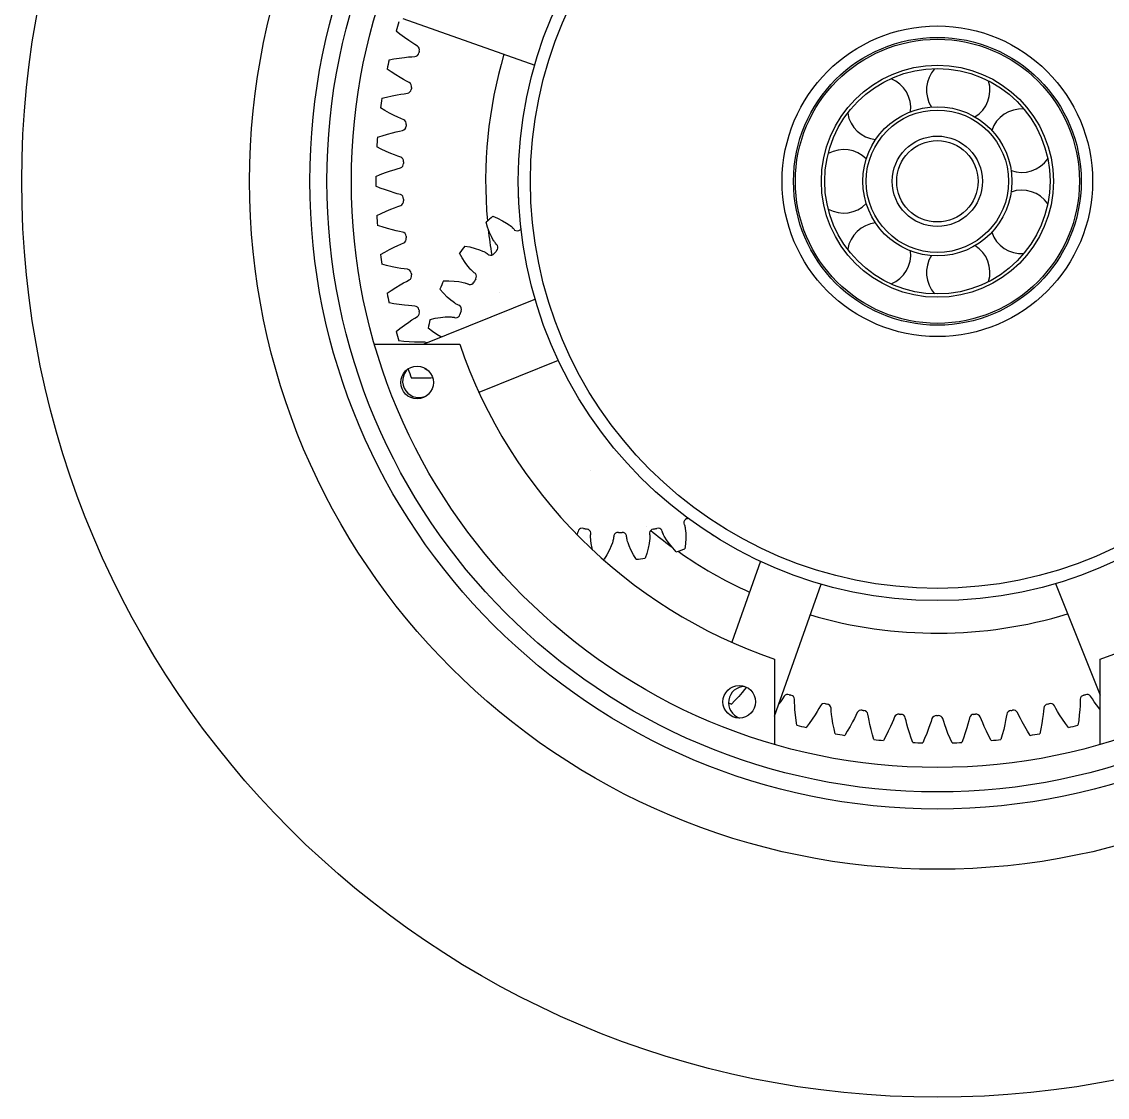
# Model space of a CAD drawing. Extents: x -3282 to 4846, y -1718 to 1845.
# Drawn here: x -1268.1 to -1001.3, y -1718.3 to -1454.1 of the extents above; entities that cross this region are included whole.
import ezdxf

# ---------------------------------------------------------------- set-up
doc = ezdxf.new("R2010")
doc.units = 0
doc.layers.get('0').update_dxf_attribs({"linetype": 'CONTINUOUS'})

msp = doc.modelspace()

# ---------------------------------------------------------------- linework, layer by layer
at = {"color": 1}
for p, q in [((-1174.477979, -1453.281897), (-1142.019797, -1464.763712)), ((-1175.139486, -1457.135896), (-1176.075023, -1456.403815)), ((-1174.04421, -1457.949833), (-1175.139486, -1457.135896)), ((-1173.005333, -1458.678494), (-1174.04421, -1457.949833)), ((-1172.199697, -1459.214049), (-1173.005333, -1458.678494)), ((-1171.503367, -1459.655696), (-1172.199699, -1459.214047)), ((-1170.843419, -1460.05561), (-1171.503367, -1459.655696)), ((-1177.82244, -1463.412318), (-1176.652718, -1463.205138)), ((-1176.652718, -1463.205138), (-1175.303557, -1463.000679)), ((-1175.303557, -1463.000679), (-1174.044164, -1462.845028)), ((-1174.044164, -1462.845028), (-1173.081405, -1462.750385)), ((-1173.081407, -1462.750385), (-1172.259241, -1462.687341)), ((-1172.259241, -1462.687341), (-1171.488798, -1462.644065)), ((-1177.339247, -1466.435001), (-1178.323572, -1465.769963)), ((-1176.189861, -1467.170552), (-1177.339247, -1466.435001)), ((-1175.102686, -1467.82497), (-1176.189861, -1467.170552)), ((-1174.261654, -1468.303022), (-1175.102686, -1467.82497)), ((-1173.536212, -1468.69502), (-1174.261656, -1468.30302)), ((-1172.849975, -1469.047924), (-1173.536212, -1468.69502)), ((-1178.425423, -1472.595016), (-1177.093811, -1472.296942)), ((-1177.093811, -1472.296942), (-1175.848343, -1472.05382)), ((-1175.848343, -1472.05382), (-1174.894531, -1471.892249)), ((-1174.894534, -1471.892249), (-1174.078769, -1471.772007)), ((-1174.078769, -1471.772007), (-1173.313221, -1471.675093)), ((-1179.577844, -1472.883287), (-1178.425423, -1472.595016)), ((-1178.884976, -1475.864901), (-1179.913295, -1475.270146)), ((-1177.687081, -1476.518484), (-1178.884976, -1475.864901)), ((-1176.556904, -1477.095469), (-1177.687081, -1476.518484)), ((-1175.684574, -1477.513689), (-1176.556904, -1477.095469)), ((-1174.933554, -1477.854129), (-1175.684576, -1477.513688)), ((-1174.224372, -1478.158303), (-1174.933554, -1477.854129)), ((-1180.66831, -1482.453636), (-1179.538806, -1482.085678)), ((-1179.538806, -1482.085678), (-1178.23123, -1481.695442)), ((-1178.23123, -1481.695442), (-1177.005755, -1481.366033)), ((-1177.005755, -1481.366033), (-1176.065538, -1481.13832)), ((-1176.06554, -1481.138321), (-1175.260149, -1480.961467)), ((-1175.260149, -1480.961467), (-1174.503227, -1480.811387)), ((-1179.769143, -1485.379655), (-1180.836445, -1484.858081)), ((-1178.528574, -1485.948085), (-1179.769143, -1485.379655)), ((-1177.360902, -1486.444828), (-1178.528574, -1485.948085)), ((-1176.461523, -1486.801178), (-1177.360902, -1486.444828)), ((-1175.688586, -1487.0884), (-1176.461525, -1486.801177)), ((-1174.959913, -1487.342363), (-1175.688586, -1487.0884)), ((-1178.710271, -1491.15039), (-1177.510761, -1490.736298)), ((-1177.510761, -1490.736298), (-1176.588718, -1490.443555)), ((-1176.58872, -1490.443555), (-1175.797628, -1490.21095)), ((-1175.797628, -1490.21095), (-1175.053019, -1490.008437)), ((-1181.088526, -1492.07674), (-1179.987441, -1491.630887)), ((-1179.987441, -1491.630887), (-1178.710271, -1491.15039)), ((-1179.987441, -1494.932907), (-1181.088526, -1494.487055)), ((-1178.710242, -1495.413415), (-1179.987441, -1494.932907)), ((-1177.510764, -1495.827495), (-1178.710242, -1495.413415)), ((-1176.588718, -1496.12024), (-1177.510764, -1495.827495)), ((-1175.797627, -1496.352845), (-1176.58872, -1496.12024)), ((-1175.053014, -1496.55536), (-1175.797627, -1496.352845)), ((-1145.946836, -1497.765323), (-1145.987966, -1497.273541)), ((-1180.836445, -1501.705714), (-1179.769143, -1501.18414)), ((-1179.769143, -1501.18414), (-1178.528602, -1500.615723)), ((-1178.528602, -1500.615723), (-1177.360899, -1500.118966)), ((-1177.360899, -1500.118966), (-1176.461523, -1499.762617)), ((-1176.461525, -1499.762618), (-1175.688586, -1499.475396)), ((-1175.688586, -1499.475396), (-1174.959918, -1499.221434)), ((-1179.538806, -1504.478117), (-1180.66831, -1504.110158)), ((-1153.598377, -1504.585954), (-1153.96882, -1503.357499)), ((-1152.326544, -1501.878788), (-1151.143542, -1502.37561)), ((-1151.143542, -1502.37561), (-1149.930253, -1502.981003)), ((-1149.930253, -1502.981003), (-1148.957961, -1503.55758)), ((-1148.957961, -1503.55758), (-1148.330788, -1503.98788)), ((-1148.330788, -1503.98788), (-1148.075246, -1504.18127)), ((-1148.075246, -1504.18127), (-1147.78037, -1504.420423)), ((-1147.78037, -1504.420423), (-1147.773271, -1504.42643)), ((-1147.773271, -1504.42643), (-1147.602293, -1504.575396)), ((-1178.2312, -1504.868361), (-1179.538806, -1504.478117)), ((-1177.005759, -1505.197761), (-1178.2312, -1504.868361)), ((-1176.065538, -1505.425474), (-1177.005759, -1505.197761)), ((-1175.260149, -1505.602328), (-1176.06554, -1505.425474)), ((-1174.503222, -1505.752409), (-1175.260149, -1505.602328)), ((-1153.123124, -1505.855877), (-1153.598377, -1504.585954)), ((-1152.651338, -1506.883111), (-1153.123124, -1505.855877)), ((-1152.288951, -1507.551829), (-1152.651338, -1506.883111)), ((-1147.602293, -1504.575396), (-1147.547474, -1504.625091)), ((-1147.547474, -1504.625091), (-1147.372513, -1504.791631)), ((-1147.372513, -1504.791631), (-1147.251506, -1504.91635)), ((-1147.251506, -1504.91635), (-1147.195087, -1504.978707)), ((-1147.195092, -1504.978702), (-1146.977952, -1505.251462)), ((-1177.687108, -1510.045325), (-1176.556901, -1509.468324)), ((-1176.556901, -1509.468324), (-1175.684573, -1509.050105)), ((-1175.684576, -1509.050106), (-1174.933555, -1508.709667)), ((-1174.933555, -1508.709667), (-1174.224377, -1508.405494)), ((-1159.2114, -1509.179975), (-1157.950954, -1509.419981)), ((-1157.950954, -1509.419981), (-1156.638311, -1509.759887)), ((-1156.638311, -1509.759887), (-1155.567389, -1510.121714)), ((-1152.079895, -1507.895237), (-1152.288953, -1507.551826)), ((-1152.039688, -1507.958078), (-1152.079895, -1507.895237)), ((-1151.91108, -1508.152132), (-1152.039688, -1507.958078)), ((-1151.841126, -1508.253192), (-1151.91108, -1508.152132)), ((-1151.780806, -1508.33774), (-1151.841126, -1508.253192)), ((-1151.65098, -1508.511277), (-1151.780806, -1508.33774)), ((-1151.64466, -1508.519418), (-1151.65098, -1508.511277)), ((-1151.497595, -1508.700036), (-1151.64466, -1508.519418)), ((-1151.422271, -1508.784871), (-1151.497595, -1508.700036)), ((-1151.173702, -1509.029332), (-1151.422271, -1508.784871)), ((-1179.913295, -1511.293649), (-1178.884976, -1510.698894)), ((-1178.884976, -1510.698894), (-1177.687108, -1510.045325)), ((-1159.892589, -1512.092412), (-1160.510348, -1510.967821)), ((-1159.16369, -1513.235773), (-1159.892589, -1512.092412)), ((-1155.567389, -1510.121714), (-1154.864456, -1510.412214)), ((-1154.864456, -1510.412214), (-1154.57429, -1510.548248)), ((-1154.57429, -1510.548248), (-1154.236135, -1510.720866)), ((-1154.236135, -1510.720866), (-1154.227943, -1510.725267)), ((-1154.227943, -1510.725267), (-1154.029729, -1510.835428)), ((-1154.029729, -1510.835428), (-1153.965776, -1510.87264)), ((-1153.965776, -1510.87264), (-1153.760013, -1510.999164)), ((-1153.760013, -1510.999164), (-1153.615719, -1511.095999)), ((-1153.615719, -1511.095999), (-1153.547568, -1511.145264)), ((-1153.547574, -1511.14526), (-1153.27847, -1511.366914)), ((-1178.425423, -1513.968779), (-1179.577843, -1513.680507)), ((-1177.093781, -1514.266859), (-1178.425423, -1513.968779)), ((-1175.848347, -1514.509974), (-1177.093781, -1514.266859)), ((-1174.894532, -1514.671546), (-1175.848347, -1514.509974)), ((-1174.078768, -1514.791788), (-1174.894534, -1514.671546)), ((-1173.313216, -1514.888703), (-1174.078768, -1514.791788)), ((-1158.488639, -1514.14247), (-1159.16369, -1513.235773)), ((-1157.995137, -1514.721231), (-1158.488639, -1514.14247)), ((-1157.719251, -1515.013669), (-1157.99514, -1514.721228)), ((-1157.666858, -1515.066777), (-1157.719251, -1515.013669)), ((-1157.500713, -1515.229852), (-1157.666858, -1515.066777)), ((-1173.536213, -1517.868775), (-1172.84998, -1517.515874)), ((-1164.427803, -1517.753056), (-1163.145001, -1517.725755)), ((-1163.145001, -1517.725755), (-1161.790372, -1517.78532)), ((-1161.790372, -1517.78532), (-1160.667624, -1517.916582)), ((-1157.411276, -1515.314159), (-1157.500713, -1515.229852)), ((-1157.334697, -1515.384319), (-1157.411276, -1515.314159)), ((-1157.171627, -1515.52707), (-1157.334697, -1515.384319)), ((-1157.163752, -1515.53372), (-1157.171627, -1515.52707)), ((-1156.982349, -1515.679815), (-1157.163752, -1515.53372)), ((-1156.891032, -1515.747135), (-1156.982349, -1515.679815)), ((-1156.597069, -1515.934574), (-1156.891032, -1515.747135)), ((-1178.323572, -1520.793832), (-1177.339247, -1520.128794)), ((-1177.339247, -1520.128794), (-1176.189887, -1519.393259)), ((-1176.189887, -1519.393259), (-1175.102683, -1518.738823)), ((-1175.102683, -1518.738823), (-1174.261654, -1518.260773)), ((-1174.261656, -1518.260774), (-1173.536213, -1517.868775)), ((-1164.488577, -1520.743476), (-1165.326652, -1519.7719)), ((-1160.667624, -1517.916582), (-1159.919654, -1518.054587)), ((-1159.919654, -1518.054587), (-1159.607546, -1518.127319)), ((-1159.607546, -1518.127319), (-1159.240891, -1518.225859)), ((-1159.240891, -1518.225859), (-1159.231963, -1518.22846)), ((-1159.231963, -1518.22846), (-1159.015176, -1518.295003)), ((-1159.015176, -1518.295003), (-1158.944884, -1518.318105)), ((-1158.944884, -1518.318105), (-1158.717311, -1518.399084)), ((-1158.717311, -1518.399084), (-1158.556038, -1518.463803)), ((-1158.556038, -1518.463803), (-1158.479134, -1518.497822)), ((-1158.47914, -1518.497819), (-1158.169832, -1518.658679)), ((-1141.875739, -1522.274978), (-1169.294265, -1533.281897)), ((-1163.537888, -1521.710306), (-1164.488577, -1520.743476)), ((-1162.689076, -1522.456838), (-1163.537888, -1521.710306)), ((-1162.086027, -1522.920347), (-1162.689076, -1522.456838)), ((-1161.755369, -1523.149034), (-1162.086031, -1522.920344)), ((-1161.693078, -1523.190089), (-1161.755369, -1523.149034)), ((-1150.651308, -1520.710738), (-1150.650936, -1520.712195)), ((-1176.652718, -1523.358657), (-1177.82244, -1523.151476)), ((-1175.303526, -1523.56312), (-1176.652718, -1523.358657)), ((-1174.044167, -1523.718766), (-1175.303526, -1523.56312)), ((-1173.081405, -1523.81341), (-1174.044167, -1523.718766)), ((-1172.25924, -1523.876454), (-1173.081407, -1523.813409)), ((-1171.488793, -1523.91973), (-1172.25924, -1523.876454)), ((-1161.496659, -1523.315057), (-1161.693078, -1523.190089)), ((-1161.391648, -1523.378926), (-1161.496659, -1523.315057)), ((-1161.302155, -1523.431631), (-1161.391648, -1523.378926)), ((-1161.112969, -1523.537359), (-1161.302155, -1523.431631)), ((-1161.103884, -1523.542226), (-1161.112969, -1523.537359)), ((-1160.89607, -1523.647413), (-1161.103884, -1523.542226)), ((-1160.792752, -1523.694276), (-1160.89607, -1523.647413)), ((-1160.466242, -1523.8165), (-1160.792752, -1523.694276)), ((-1174.044235, -1528.61398), (-1173.00533, -1527.885299)), ((-1173.00533, -1527.885299), (-1172.199697, -1527.349746)), ((-1172.199699, -1527.349747), (-1171.503367, -1526.908099)), ((-1171.503367, -1526.908099), (-1170.843423, -1526.508188)), ((-1167.747772, -1527.223346), (-1166.498679, -1526.929932)), ((-1166.498679, -1526.929932), (-1165.161267, -1526.706552)), ((-1165.161267, -1526.706552), (-1164.035763, -1526.601513)), ((-1164.035763, -1526.601513), (-1163.275445, -1526.58099)), ((-1163.275445, -1526.58099), (-1162.955035, -1526.587242)), ((-1162.955035, -1526.587242), (-1162.575905, -1526.607397)), ((-1162.575905, -1526.607397), (-1162.566631, -1526.608085)), ((-1162.566631, -1526.608085), (-1162.340747, -1526.628102)), ((-1162.340747, -1526.628102), (-1162.267187, -1526.636084)), ((-1162.267187, -1526.636084), (-1162.027751, -1526.667979)), ((-1162.027751, -1526.667979), (-1161.856546, -1526.697752)), ((-1161.856546, -1526.697752), (-1161.77425, -1526.715038)), ((-1161.774257, -1526.715037), (-1161.438263, -1526.808073)), ((-1176.075024, -1530.15998), (-1175.139486, -1529.427899)), ((-1175.139486, -1529.427899), (-1174.044235, -1528.61398)), ((-1167.185475, -1530.161054), (-1168.207237, -1529.384954)), ((-1166.054545, -1530.909096), (-1167.185475, -1530.161054)), ((-1165.069069, -1531.462837), (-1166.054545, -1530.909096)), ((-1181.422455, -1533.281897), (-1160.464814, -1533.281897)), ((-1174.229326, -1532.602004), (-1175.41065, -1532.476924)), ((-1172.869158, -1532.711854), (-1174.229326, -1532.602004)), ((-1171.602009, -1532.779273), (-1172.869158, -1532.711854)), ((-1170.63499, -1532.806527), (-1171.602009, -1532.779273)), ((-1169.810431, -1532.812066), (-1170.634993, -1532.806527)), ((-1169.038842, -1532.801493), (-1169.810431, -1532.812066)), ((-1164.929323, -1531.529631), (-1165.069069, -1531.462837)), ((-1155.722795, -1545.074857), (-1136.197007, -1537.236406)), ((-1171.167054, -1541.653788), (-1172.354226, -1541.611417)), ((-1169.802537, -1541.668489), (-1171.167054, -1541.653788)), ((-1168.533772, -1541.647352), (-1169.802537, -1541.668489)), ((-1168.26386, -1539.745893), (-1169.026209, -1539.386847)), ((-1167.567207, -1541.607084), (-1168.533772, -1541.647352)), ((-1167.109868, -1541.57819), (-1167.56721, -1541.607084)), ((-1128.42074, -1564.276831), (-1128.419814, -1564.277944)), ((-1131.300455, -1579.008287), (-1131.387881, -1579.345784)), ((-1114.650157, -1578.138602), (-1114.649055, -1578.139531)), ((-1110.683908, -1579.345784), (-1110.771334, -1579.008287)), ((-1105.401727, -1577.263596), (-1105.27408, -1577.588025)), ((-1105.27408, -1577.588025), (-1105.239773, -1577.696162)), ((-1105.239773, -1577.696162), (-1105.178887, -1577.920982)), ((-1105.178887, -1577.920982), (-1105.176425, -1577.93099)), ((-1105.176425, -1577.93099), (-1105.128406, -1578.142328)), ((-1105.128406, -1578.142328), (-1105.10769, -1578.244101)), ((-1105.10769, -1578.244101), (-1105.084889, -1578.364877)), ((-1105.084889, -1578.364877), (-1105.046328, -1578.594464)), ((-1105.046328, -1578.594464), (-1105.035157, -1578.668226)), ((-1105.035157, -1578.668226), (-1104.983851, -1579.066979)), ((-1104.983851, -1579.066975), (-1104.924787, -1579.825275)), ((-1131.638901, -1579.974363), (-1131.662189, -1580.02361)), ((-1131.595839, -1579.879851), (-1131.638901, -1579.974363)), ((-1131.510466, -1579.680649), (-1131.595839, -1579.879851)), ((-1131.506575, -1579.671106), (-1131.510466, -1579.680649)), ((-1131.423687, -1579.453435), (-1131.506575, -1579.671106)), ((-1131.387881, -1579.345784), (-1131.423687, -1579.453435)), ((-1128.308317, -1580.578631), (-1128.308067, -1580.50464)), ((-1128.304613, -1580.80537), (-1128.308317, -1580.578631)), ((-1128.308067, -1580.50464), (-1128.301375, -1580.263182)), ((-1128.304327, -1580.814665), (-1128.304613, -1580.80537)), ((-1128.284742, -1581.193825), (-1128.304327, -1580.814665)), ((-1128.301375, -1580.263182), (-1128.289661, -1580.089802)), ((-1128.289661, -1580.089802), (-1128.281071, -1580.00615)), ((-1128.257467, -1581.513133), (-1128.284742, -1581.193825)), ((-1128.281072, -1580.006157), (-1128.223667, -1579.662278)), ((-1128.157582, -1582.267141), (-1128.257467, -1581.513133)), ((-1122.845093, -1581.684731), (-1122.96041, -1582.069878)), ((-1122.825297, -1581.612802), (-1122.845093, -1581.684731)), ((-1122.767142, -1581.38738), (-1122.825297, -1581.612802)), ((-1122.738849, -1581.267772), (-1122.767142, -1581.38738)), ((-1122.716378, -1581.166372), (-1122.738849, -1581.267772)), ((-1122.674287, -1580.953773), (-1122.716378, -1581.166372)), ((-1122.672465, -1580.943629), (-1122.674287, -1580.953773)), ((-1122.636645, -1580.713481), (-1122.672465, -1580.943629)), ((-1122.624003, -1580.600739), (-1122.636645, -1580.713481)), ((-1122.608657, -1580.25244), (-1122.624003, -1580.600739)), ((-1119.447786, -1580.600739), (-1119.463132, -1580.25244)), ((-1119.438796, -1580.684342), (-1119.447787, -1580.600732)), ((-1119.414207, -1580.856368), (-1119.438796, -1580.684342)), ((-1119.370551, -1581.093941), (-1119.414207, -1580.856368)), ((-1119.355412, -1581.166367), (-1119.370551, -1581.093941)), ((-1119.304647, -1581.387381), (-1119.355412, -1581.166367)), ((-1119.302435, -1581.396414), (-1119.304647, -1581.387381)), ((-1119.204446, -1581.763216), (-1119.302435, -1581.396414)), ((-1119.111379, -1582.069876), (-1119.204446, -1581.763216)), ((-1113.814321, -1581.51313), (-1113.914207, -1582.267141)), ((-1113.848122, -1579.662278), (-1113.790717, -1580.006157)), ((-1113.781602, -1581.112428), (-1113.814322, -1581.513135)), ((-1113.790717, -1580.006157), (-1113.779642, -1580.119064)), ((-1113.777192, -1581.037955), (-1113.781602, -1581.112428)), ((-1113.779642, -1580.119064), (-1113.766829, -1580.35163)), ((-1113.767176, -1580.805368), (-1113.777192, -1581.037955)), ((-1113.764369, -1580.682491), (-1113.767176, -1580.805368)), ((-1113.766829, -1580.35163), (-1113.766502, -1580.361931)), ((-1113.766502, -1580.361931), (-1113.763472, -1580.578635)), ((-1113.763472, -1580.578635), (-1113.764369, -1580.682491)), ((-1110.657733, -1579.425692), (-1110.683911, -1579.345777)), ((-1110.597915, -1579.588846), (-1110.657733, -1579.425692)), ((-1110.505818, -1579.812151), (-1110.597915, -1579.588846)), ((-1110.475952, -1579.879847), (-1110.505818, -1579.812151)), ((-1110.380344, -1580.085477), (-1110.475952, -1579.879847)), ((-1110.376303, -1580.093852), (-1110.380344, -1580.085477)), ((-1110.204193, -1580.432266), (-1110.376303, -1580.093852)), ((-1110.049402, -1580.712874), (-1110.204193, -1580.432266)), ((-1109.65147, -1581.361068), (-1110.049402, -1580.712875)), ((-1108.997752, -1582.283264), (-1109.65147, -1581.361068)), ((-1104.911602, -1580.955593), (-1104.993961, -1582.309028)), ((-1104.924787, -1579.825275), (-1104.911602, -1580.955593)), ((-1097.997653, -1580.395203), (-1098.402983, -1580.113692)), ((-1127.935472, -1583.3755), (-1128.157582, -1582.267141)), ((-1127.834451, -1583.740207), (-1127.935472, -1583.3755)), ((-1123.662576, -1583.824599), (-1124.288307, -1585.027525)), ((-1123.214879, -1582.78664), (-1123.662576, -1583.824599)), ((-1122.960409, -1582.069874), (-1123.214879, -1582.78664)), ((-1118.85691, -1582.78664), (-1119.111379, -1582.069876)), ((-1118.409213, -1583.824599), (-1118.85691, -1582.78664)), ((-1117.783482, -1585.027525), (-1118.409213, -1583.824599)), ((-1114.136317, -1583.3755), (-1114.498271, -1584.682235)), ((-1113.914207, -1582.267141), (-1114.136317, -1583.3755)), ((-1108.135593, -1583.329806), (-1108.997752, -1582.283264)), ((-1107.256942, -1584.264846), (-1108.135593, -1583.329806)), ((-1104.993961, -1582.309028), (-1105.155202, -1583.58195)), ((-1124.288307, -1585.027525), (-1124.953352, -1586.124815)), ((-1117.118438, -1586.124813), (-1117.783482, -1585.027525)), ((-1114.498271, -1584.682235), (-1114.920644, -1585.893817)), ((-1086.596053, -1586.590123), (-1093.626594, -1606.464908)), ((-1083.093608, -1624.666268), (-1071.611793, -1592.208086)), ((-1014.100527, -1592.064028), (-1003.093608, -1619.482554)), ((-1083.093608, -1610.653103), (-1083.093608, -1631.610745)), ((-1003.093608, -1631.610745), (-1003.093608, -1610.653103)), ((-1091.086924, -1618.864912), (-1091.920185, -1619.821932)), ((-1090.470091, -1618.11967), (-1091.086924, -1618.864912)), ((-1090.016332, -1617.54686), (-1090.470092, -1618.119672)), ((-1092.844151, -1620.826128), (-1093.670011, -1621.680017)), ((-1091.920185, -1619.821932), (-1092.844151, -1620.826128)), ((-1081.646441, -1621.120388), (-1082.027429, -1621.652263)), ((-1081.180761, -1620.439895), (-1081.646443, -1621.120389)), ((-1080.758059, -1619.794306), (-1081.180761, -1620.439895)), ((-1078.177343, -1621.301112), (-1078.193704, -1620.529628)), ((-1078.14303, -1622.124977), (-1078.177343, -1621.301112)), ((-1008.009873, -1621.301111), (-1008.044186, -1622.124977)), ((-1007.993512, -1620.529622), (-1008.009873, -1621.301111)), ((-1005.006455, -1620.439895), (-1005.429154, -1619.79431)), ((-1004.540774, -1621.120389), (-1005.006455, -1620.439895)), ((-1003.977432, -1621.90684), (-1004.540775, -1621.120387)), ((-1078.082044, -1623.09045), (-1078.14303, -1622.124974)), ((-1077.970441, -1624.354508), (-1078.082044, -1623.09045)), ((-1077.813192, -1625.709983), (-1077.970441, -1624.354508)), ((-1073.142078, -1624.322125), (-1073.834039, -1625.385799)), ((-1072.634966, -1623.498289), (-1073.142078, -1624.322125)), ((-1072.217889, -1622.78697), (-1072.634967, -1623.498291)), ((-1071.841251, -1622.113467), (-1072.217889, -1622.78697)), ((-1069.161712, -1623.436581), (-1069.231849, -1622.668118)), ((-1069.070012, -1624.256046), (-1069.161712, -1623.436581)), ((-1068.941827, -1625.214913), (-1069.070013, -1624.256043)), ((-1063.113127, -1624.503109), (-1063.47957, -1625.241792)), ((-1062.784387, -1623.804974), (-1063.113127, -1624.503109)), ((-1060.019079, -1624.93795), (-1060.142651, -1624.176251)), ((-1026.044564, -1624.176246), (-1026.168137, -1624.937949)), ((-1023.074089, -1624.50311), (-1023.402827, -1623.804979)), ((-1022.707647, -1625.241792), (-1023.074089, -1624.50311)), ((-1017.117204, -1624.256043), (-1017.245389, -1625.214916)), ((-1017.025504, -1623.43658), (-1017.117204, -1624.256046)), ((-1016.955366, -1622.668112), (-1017.025504, -1623.43658)), ((-1013.969327, -1622.78697), (-1014.345962, -1622.113472)), ((-1013.552249, -1623.498291), (-1013.969327, -1622.78697)), ((-1013.04514, -1624.322122), (-1013.55225, -1623.498289)), ((-1012.35316, -1625.385824), (-1013.04514, -1624.322122)), ((-1008.216772, -1624.354477), (-1008.374025, -1625.709983)), ((-1008.105172, -1623.090453), (-1008.216772, -1624.354477)), ((-1008.044186, -1622.124975), (-1008.105172, -1623.090453)), ((-1003.212938, -1622.919681), (-1003.977432, -1621.90684)), ((-1003.093608, -1623.06907), (-1003.212938, -1622.919681)), ((-1077.64696, -1626.886223), (-1077.813192, -1625.709983)), ((-1074.609256, -1626.508814), (-1075.308241, -1627.469331)), ((-1073.834039, -1625.385799), (-1074.609256, -1626.508814)), ((-1068.742319, -1626.468107), (-1068.941827, -1625.214913)), ((-1068.4909, -1627.80931), (-1068.742319, -1626.468107)), ((-1063.927978, -1626.098993), (-1064.544054, -1627.208344)), ((-1063.479569, -1625.24179), (-1063.927978, -1626.098993)), ((-1059.87044, -1625.749022), (-1060.019079, -1624.93795)), ((-1059.675681, -1626.696611), (-1059.870441, -1625.749019)), ((-1059.38924, -1627.932835), (-1059.675681, -1626.696611)), ((-1054.224853, -1626.342395), (-1054.612374, -1627.228789)), ((-1053.910831, -1625.579952), (-1054.224854, -1626.342397)), ((-1053.631592, -1624.860586), (-1053.910831, -1625.579952)), ((-1050.793988, -1625.797903), (-1050.970392, -1625.04668)), ((-1050.589133, -1626.596631), (-1050.793988, -1625.797903)), ((-1050.328747, -1627.528326), (-1050.589134, -1626.596629)), ((-1044.915906, -1626.794742), (-1045.240652, -1627.70601)), ((-1044.655835, -1626.012252), (-1044.915907, -1626.794744)), ((-1044.427456, -1625.275159), (-1044.655835, -1626.012252)), ((-1041.531381, -1626.012252), (-1041.759758, -1625.275164)), ((-1041.271309, -1626.794744), (-1041.531381, -1626.012252)), ((-1040.946566, -1627.706007), (-1041.27131, -1626.794742)), ((-1035.598082, -1626.596629), (-1035.85847, -1627.52833)), ((-1035.393228, -1625.797903), (-1035.598083, -1626.596631)), ((-1035.216823, -1625.046675), (-1035.393228, -1625.797903)), ((-1032.276385, -1625.579952), (-1032.555622, -1624.860591)), ((-1031.962363, -1626.342397), (-1032.276385, -1625.579952)), ((-1031.574844, -1627.228786), (-1031.962364, -1626.342394)), ((-1026.511536, -1626.696614), (-1026.797969, -1627.932805)), ((-1026.316775, -1625.749019), (-1026.511536, -1626.696614)), ((-1026.168137, -1624.937949), (-1026.316776, -1625.749022)), ((-1022.25924, -1626.09899), (-1022.707648, -1625.241789)), ((-1021.643146, -1627.208371), (-1022.25924, -1626.09899)), ((-1017.444892, -1626.468076), (-1017.696316, -1627.80931)), ((-1017.245389, -1625.214916), (-1017.444892, -1626.468076)), ((-1011.577961, -1626.508814), (-1012.35316, -1625.385824)), ((-1010.878975, -1627.469331), (-1011.577961, -1626.508814)), ((-1008.374025, -1625.709983), (-1008.540256, -1626.886222)), ((-1068.243023, -1628.971089), (-1068.4909, -1627.80931)), ((-1065.239045, -1628.3827), (-1065.869325, -1629.389636)), ((-1064.544054, -1627.208344), (-1065.239045, -1628.3827)), ((-1059.044876, -1629.253234), (-1059.38924, -1627.932835)), ((-1058.716561, -1630.394892), (-1059.044876, -1629.253234)), ((-1055.760944, -1629.598389), (-1056.319449, -1630.646838)), ((-1055.149566, -1628.378414), (-1055.760944, -1629.598389)), ((-1054.612374, -1627.228789), (-1055.149566, -1628.378414)), ((-1049.95677, -1628.741558), (-1050.328747, -1627.528326)), ((-1049.521138, -1630.034719), (-1049.95677, -1628.741558)), ((-1045.696341, -1628.890307), (-1046.22113, -1630.149958)), ((-1045.240652, -1627.70601), (-1045.696341, -1628.890307)), ((-1040.490864, -1628.890335), (-1040.946566, -1627.706007)), ((-1039.966087, -1630.149958), (-1040.490864, -1628.890335)), ((-1036.230437, -1628.741529), (-1036.666078, -1630.034719)), ((-1035.85847, -1627.52833), (-1036.230437, -1628.741529)), ((-1031.037637, -1628.378442), (-1031.574844, -1627.228786)), ((-1030.426272, -1629.598389), (-1031.037637, -1628.378442)), ((-1029.867767, -1630.646838), (-1030.426272, -1629.598389)), ((-1027.14234, -1629.253234), (-1027.470656, -1630.394891)), ((-1026.797969, -1627.932805), (-1027.14234, -1629.253234)), ((-1020.948171, -1628.3827), (-1021.643146, -1627.208371)), ((-1020.317891, -1629.389636), (-1020.948171, -1628.3827)), ((-1017.696316, -1627.80931), (-1017.944193, -1628.971089)), ((-1049.113985, -1631.150693), (-1049.521138, -1630.034719)), ((-1046.22113, -1630.149958), (-1046.705138, -1631.234812)), ((-1039.482079, -1631.234812), (-1039.966087, -1630.149958)), ((-1036.666078, -1630.034719), (-1037.073231, -1631.150693))]:
    msp.add_line(p, q, dxfattribs=at)
for centre, radius in [((-1043.093608, -1493.281897), 225), ((-1043.093608, -1493.281897), 169), ((-1043.093608, -1493.281897), 154.196077), ((-1043.093608, -1493.281897), 150), ((-1043.093608, -1493.281897), 144), ((-1043.093608, -1493.281897), 103), ((-1043.093608, -1493.281897), 100), ((-1043.093608, -1493.281897), 38.15), ((-1043.093608, -1493.281897), 35.35), ((-1043.093608, -1493.281897), 34.9), ((-1043.093608, -1493.281897), 28.505), ((-1043.093608, -1493.281897), 27.68), ((-1043.093608, -1493.281897), 18.32), ((-1043.093608, -1493.281897), 17.495), ((-1043.093608, -1493.281897), 11.1), ((-1043.093608, -1493.281897), 10), ((-1170.945677, -1542.7072), 4), ((-1091.776283, -1621.133966), 4)]:
    msp.add_circle(centre, radius, dxfattribs=at)
for centre, radius, start, end in [((-1043.093781, -1493.281848), 138, 163.499628, 164.500372), ((-1171.601072, -1461.524682), 1.125, 275.727634, 349.261213), ((-1171.468074, -1460.991255), 1.125, 342.7388, 56.272087), ((-1043.093608, -1493.281897), 131.25, 165.907943, 166.092057), ((-1043.093784, -1493.28186), 138, 167.499628, 168.500372), ((-1043.093608, -1493.281897), 111, 163.673798, 185.037759), ((-1037.975627, -1470.858555), 7.8, 137.888797, 212.394921), ((-1173.407841, -1470.024863), 1.125, 346.7388, 60.272087), ((-1057.433874, -1475.299773), 7.8, 353.299397, 67.724129), ((-1037.975627, -1470.858555), 7.8, 301.822114, 16.398534), ((-1173.503306, -1470.566268), 1.125, 279.727634, 353.261213), ((-1043.093608, -1493.281897), 131.25, 169.907943, 170.092057), ((-1043.093786, -1493.281872), 138, 171.499628, 172.500372), ((-1057.433874, -1475.299773), 7.8, 189.397186, 263.72756), ((-1022.371324, -1483.302571), 7.8, 86.335077, 161.025519), ((-1174.770196, -1479.718523), 1.125, 283.727634, 357.261213), ((-1174.712731, -1479.171778), 1.125, 350.7388, 64.272087), ((-1043.093608, -1493.281897), 131.25, 173.907943, 174.092057), ((-1043.093787, -1493.281885), 138, 175.499628, 176.500372), ((-1066.093608, -1493.281897), 7.8, 44.811535, 119.140313), ((-1175.376386, -1488.387435), 1.125, 354.7388, 68.272087), ((-1022.371324, -1483.302571), 7.8, 250.380302, 325.133453), ((-1175.395572, -1488.936857), 1.125, 287.727634, 1.261213), ((-1043.093608, -1493.281897), 131.25, 177.907943, 178.092057), ((-1043.093788, -1493.281897), 138, 179.499628, 180.500372), ((-1022.371324, -1503.261223), 7.8, 34.866547, 109.619698), ((-1175.395572, -1497.626938), 1.125, 358.7388, 72.272087), ((-1175.376386, -1498.17636), 1.125, 291.727634, 5.261213), ((-1043.093608, -1493.281897), 131.25, 181.907943, 182.092057), ((-1121.037411, -1538.279271), 48, 121.284873, 121.319054), ((-1066.093608, -1493.281897), 7.8, 240.859687, 315.188465), ((-1043.093787, -1493.28191), 138, 183.499628, 184.500372), ((-1121.037924, -1538.279644), 48, 130.680946, 133.319054), ((-1057.433874, -1511.264021), 7.8, 96.27244, 170.602814), ((-1174.770196, -1506.845272), 1.125, 2.7388, 76.272087), ((-1043.093608, -1493.281897), 131.25, 185.907943, 186.092057), ((-1043.093608, -1493.281897), 111, 186.113034, 189.395992), ((-1146.362178, -1504.309949), 1.125, 236.814253, 309.619877), ((-1121.035894, -1538.281897), 41.25, 126.175636, 126.625272), ((-1022.371324, -1503.261223), 7.8, 198.974481, 273.664923), ((-1174.712731, -1507.392017), 1.125, 295.727634, 9.261213), ((-1121.038348, -1538.280115), 48, 142.680946, 145.319054), ((-1152.174423, -1509.543319), 1.125, 314.380123, 27.185747), ((-1037.975627, -1515.705239), 7.8, 343.601466, 58.177886), ((-1043.093786, -1493.281922), 138, 187.499628, 188.500372), ((-1152.871903, -1510.317948), 1.125, 248.814253, 321.619877), ((-1121.035894, -1538.281897), 41.25, 137.374728, 138.625272), ((-1057.433874, -1511.264021), 7.8, 292.275871, 6.700603), ((-1037.975627, -1515.705239), 7.8, 147.605079, 222.111203), ((-1173.503306, -1515.997527), 1.125, 6.7388, 80.272087), ((-1173.407841, -1516.538932), 1.125, 299.727634, 13.261213), ((-1043.093608, -1493.281897), 131.25, 189.907943, 190.092057), ((-1121.038665, -1538.280664), 48, 154.680946, 157.319054), ((-1121.035894, -1538.281897), 41.25, 149.374728, 150.625272), ((-1157.469058, -1516.64539), 1.125, 326.380123, 39.185747), ((-1157.990242, -1517.548106), 1.125, 260.814253, 333.619877), ((-1043.093784, -1493.281935), 138, 191.499628, 192.500372), ((-1171.601072, -1525.039113), 1.125, 10.7388, 84.272087), ((-1171.468074, -1525.57254), 1.125, 303.727634, 17.261213), ((-1043.093608, -1493.281897), 131.25, 193.907943, 194.092057), ((-1161.171389, -1524.69308), 1.125, 338.380123, 51.185747), ((-1121.035894, -1538.281897), 41.25, 161.374728, 162.625272), ((-1121.038861, -1538.281267), 48, 166.680946, 169.319054), ((-1161.493498, -1525.68443), 1.125, 272.814253, 345.619877), ((-1043.093781, -1493.281947), 138, 195.499628, 196.500372), ((-1169.072763, -1533.925982), 1.125, 59.104714, 88.272087), ((-1043.093608, -1493.281897), 124, 198.819063, 251.180937), ((-1043.093608, -1493.281897), 124, 288.819063, 341.180937), ((-1170.499985, -1542.386475), 4, 129.809971, 301.972818), ((-1043.093777, -1493.281959), 138, 199.524938, 200.500372), ((-1121.038927, -1538.281897), 48, 181.093441, 181.319054), ((-1104.278466, -1577.201076), 1.125, 110.380123, 183.185747), ((-1121.035894, -1538.281897), 41.25, 293.374728, 293.824364), ((-1130.354969, -1579.617944), 1.125, 74.380123, 147.185747), ((-1121.035894, -1538.281897), 41.25, 257.374728, 258.625272), ((-1129.335381, -1579.834664), 1.125, 8.814253, 81.619877), ((-1112.736408, -1579.834664), 1.125, 98.380123, 171.185747), ((-1043.093608, -1493.281897), 111, 230.604008, 233.886966), ((-1121.035894, -1538.281897), 41.25, 281.374728, 282.625272), ((-1111.71682, -1579.617944), 1.125, 32.814253, 105.619877), ((-1121.557078, -1580.652197), 1.125, 86.380123, 159.185747), ((-1121.035894, -1538.281897), 41.25, 269.374728, 270.625272), ((-1120.514711, -1580.652197), 1.125, 20.814253, 93.619877), ((-1121.034378, -1538.284524), 48, 298.680946, 298.715127), ((-1121.034957, -1538.284782), 48, 286.680946, 289.319054), ((-1043.093608, -1493.281897), 111, 234.962241, 245.402314), ((-1121.036211, -1538.284914), 48, 264.894221, 265.319054), ((-1121.035577, -1538.284914), 48, 274.680946, 277.319054), ((-1043.093608, -1493.281897), 111, 253.673798, 286.755647), ((-1090.410828, -1621.362829), 4, 90.463829, 250.519186), ((-1043.093675, -1493.282064), 138, 248.17155, 248.500372), ((-1079.844784, -1620.451234), 1.125, 70.7388, 144.272087), ((-1043.093608, -1493.281897), 131.25, 253.907943, 254.092057), ((-1079.316324, -1620.602767), 1.125, 3.727634, 77.261213), ((-1070.884376, -1622.705088), 1.125, 74.7388, 148.272087), ((-1043.093608, -1493.281897), 131.25, 257.907943, 258.092057), ((-1070.346632, -1622.819389), 1.125, 7.727634, 81.261213), ((-1015.840584, -1622.819389), 1.125, 98.7388, 172.272087), ((-1043.093608, -1493.281897), 131.25, 281.907943, 282.092057), ((-1015.30284, -1622.705088), 1.125, 31.727634, 105.261213), ((-1006.870892, -1620.602767), 1.125, 102.7388, 176.272087), ((-1043.093608, -1493.281897), 131.25, 285.907943, 286.092057), ((-1006.342432, -1620.451233), 1.125, 35.727634, 109.261213), ((-1061.788573, -1624.328405), 1.125, 78.7388, 152.272087), ((-1043.093608, -1493.281897), 131.25, 261.907943, 262.092057), ((-1061.244167, -1624.404917), 1.125, 11.727634, 85.261213), ((-1052.601691, -1625.313278), 1.125, 82.7388, 156.272087), ((-1043.093608, -1493.281897), 131.25, 265.907943, 266.092057), ((-1052.053273, -1625.351627), 1.125, 15.727634, 89.261213), ((-1034.133943, -1625.351627), 1.125, 90.7388, 164.272087), ((-1043.093608, -1493.281897), 131.25, 273.907943, 274.092057), ((-1033.585525, -1625.313278), 1.125, 23.727634, 97.261213), ((-1024.943049, -1624.404917), 1.125, 94.7388, 168.272087), ((-1043.093608, -1493.281897), 131.25, 277.907943, 278.092057), ((-1024.398643, -1624.328405), 1.125, 27.727634, 101.261213), ((-1043.093652, -1493.282072), 138, 255.499628, 256.500372), ((-1043.368486, -1625.654906), 1.125, 86.7388, 160.272087), ((-1043.093608, -1493.281897), 131.25, 269.907943, 270.092057), ((-1042.81873, -1625.654906), 1.125, 19.727634, 93.261213), ((-1043.093565, -1493.282072), 138, 283.499628, 284.500372), ((-1043.093639, -1493.282074), 138, 259.499628, 260.500372), ((-1043.093577, -1493.282074), 138, 279.499628, 280.500372), ((-1043.093627, -1493.282076), 138, 263.499628, 264.500372), ((-1043.093614, -1493.282077), 138, 267.499628, 268.500372), ((-1043.093602, -1493.282077), 138, 271.499628, 272.500372), ((-1043.093589, -1493.282076), 138, 275.499628, 276.500372)]:
    msp.add_arc(centre, radius, start, end, dxfattribs=at)

doc.saveas('drawing.dxf')
